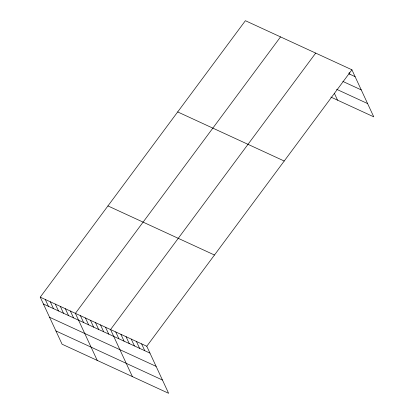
<?xml version="1.0" encoding="UTF-8"?>
<svg xmlns="http://www.w3.org/2000/svg" width="414" height="414" viewBox="0 0 414 414"><rect width="100%" height="100%" fill="white"/><g stroke="black" fill="none" stroke-linecap="round" stroke-linejoin="round"><path stroke-width="0.62" d="M40.241 297.154L146.773 346.244L168.612 393.3L62.084 344.21L40.241 297.154L245.388 20.7L351.916 69.79L373.759 116.846L330.843 97.067M280.542 36.898L75.395 313.357L97.238 360.408M315.696 53.101L110.554 329.554L132.392 376.611M146.773 346.244L351.916 69.79M348.774 73.728L355.098 76.642M342.859 81.429L361.256 89.91M336.556 89.274L367.601 103.578M177.689 111.93L284.216 161.02M107.94 205.924L214.468 255.014M43.423 304.005L149.951 353.095M49.582 317.274L156.109 366.364M55.926 330.941L162.454 380.031M349.126 72.543L349.923 74.256M334.46 93.523L337.539 100.157M141.598 343.863L144.776 350.71M136.423 341.478L139.601 348.329M131.248 339.092L134.426 345.944M126.073 336.706L129.256 343.558M120.898 334.326L124.081 341.172M115.723 331.94L118.906 338.787M105.529 327.241L108.711 334.093M100.509 324.928L103.686 331.774M95.484 322.609L98.667 329.461M90.464 320.296L93.642 327.148M85.439 317.983L88.622 324.835M80.419 315.67L83.597 322.522M70.375 311.038L73.552 317.89M65.35 308.725L68.533 315.577M60.33 306.412L63.508 313.263M55.31 304.099L58.488 310.95M50.285 301.785L53.468 308.632M45.266 299.467L48.443 306.319"/></g></svg>
